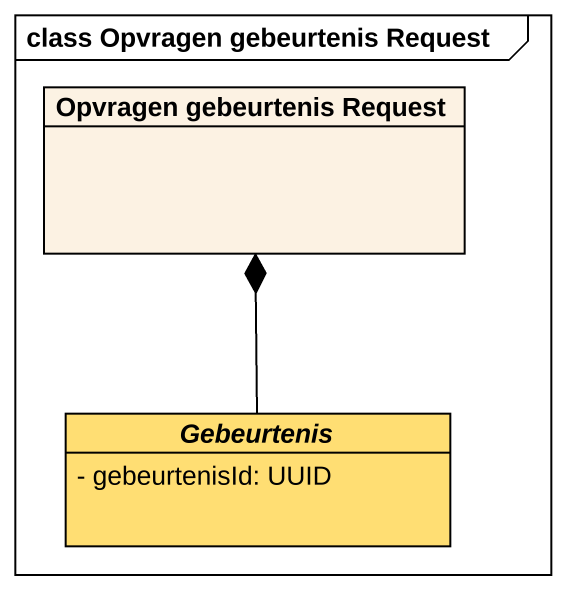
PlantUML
@startuml
mainframe class Opvragen gebeurtenis Request
hide circle
hide empty members
skinparam classAttributeIconSize 0
class "Opvragen gebeurtenis Request" as Opvragen_gebeurtenis_Request
abstract class Gebeurtenis #FFDE73 {
  - gebeurtenisId: UUID
}
Gebeurtenis -up-* Opvragen_gebeurtenis_Request
@enduml
